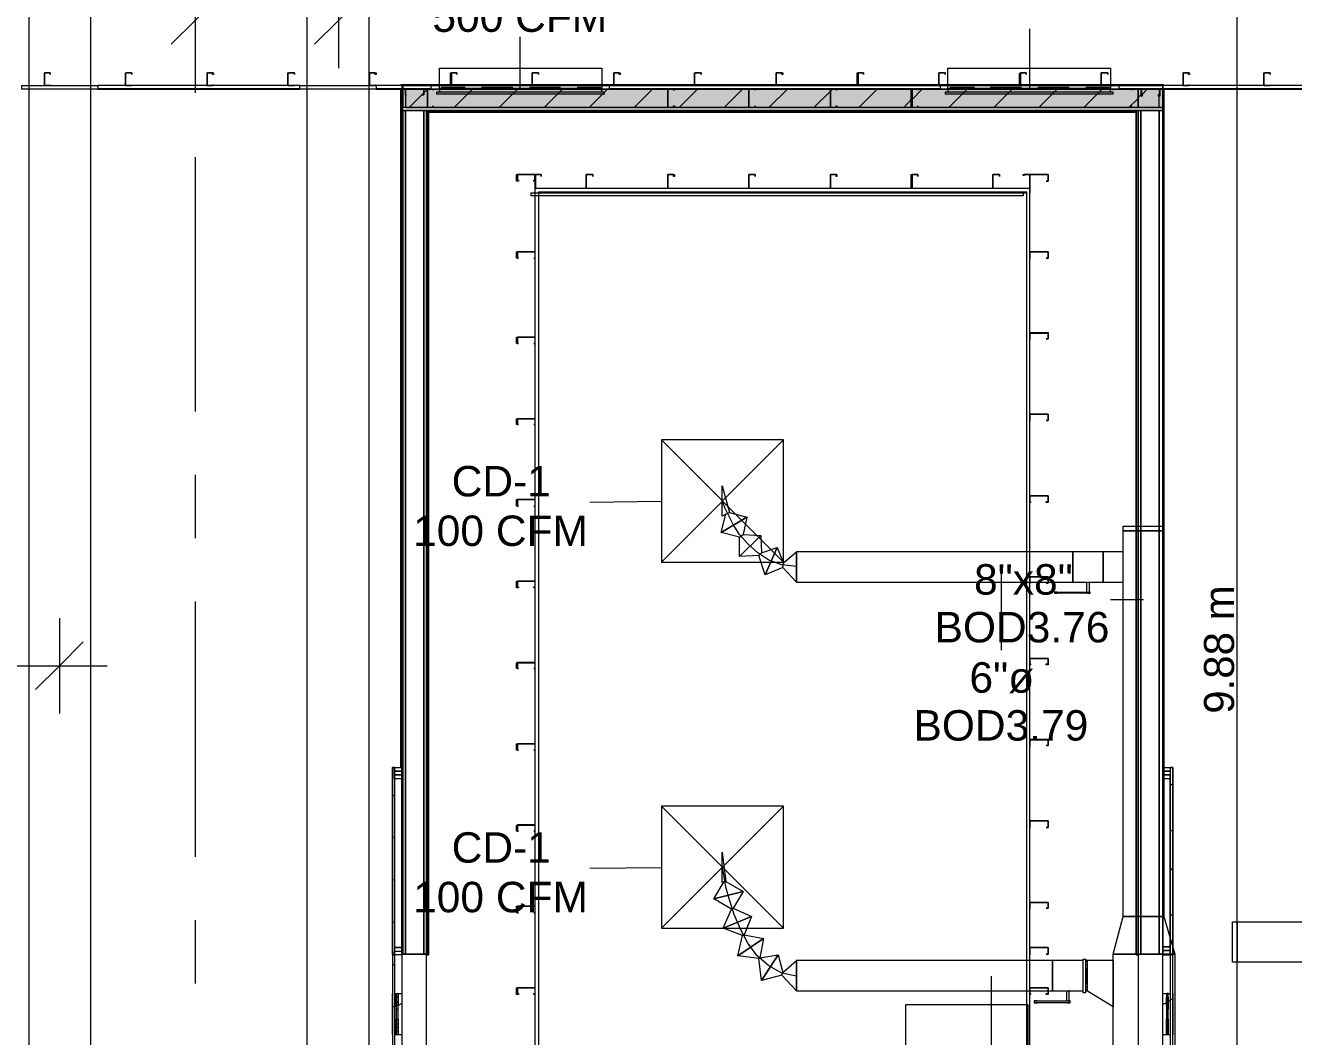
# Model space of a CAD drawing. Header units: metres. Extents: x -2 to 237, y -8 to 52.
# Drawn here: x 45.81 to 52.14, y 16.96 to 22.01 of the extents above; entities that cross this region are included whole.
import ezdxf

# ---------------------------------------------------------------- set-up
doc = ezdxf.new("R2010")
doc.units = ezdxf.units.M
doc.layers.add('HVAC - Ductos', color=5, linetype='Continuous', lineweight=0)
doc.layers.add('PDF4_Text', color=7, linetype='Continuous', lineweight=0)
doc.layers.add('PDF4_Geometry', color=7, linetype='Continuous', lineweight=0, true_color=0xaaaaaa)
doc.layers.add('PDF4_Solid Fills', color=7, linetype='Continuous', lineweight=0, true_color=0xffffff)
doc.styles.add('PDF Helvetica', font='')
doc.styles.get('PDF Helvetica').set_extended_font_data('Helvetica')

msp = doc.modelspace()

# ---------------------------------------------------------------- hatches: boundary and pattern name
at = {"layer": 'PDF4_Solid Fills', "lineweight": 0, "transparency": 33554559}
for points in [[(47.6849, 21.6013), (51.4831, 21.6013), (51.4831, 21.693), (47.6849, 21.693)], [(51.4647, 21.6013), (51.4647, 21.693), (47.7033, 21.693), (47.7033, 21.6013)]]:
    msp.add_hatch(color=256, dxfattribs=at).paths.add_polyline_path(points)

# ---------------------------------------------------------------- linework, layer by layer
at = {"layer": 'HVAC - Ductos', "lineweight": 0}
for points in [[(45.8248, 16.1766), (45.8248, 26.7739), (46.1317, 26.7739), (46.1317, 16.1766)], [(47.52, 24.3778), (47.52, 15.7368), (47.213, 15.7368), (47.213, 24.3778)], [(47.8819, 21.7021), (48.001, 21.7021)], [(48.0835, 21.7021), (48.2393, 21.7021)], [(48.3217, 21.7021), (48.4776, 21.7021)], [(48.56, 21.7021), (48.6791, 21.7021)], [(50.4201, 21.7021), (50.5439, 21.7021)], [(50.6217, 21.7021), (50.7775, 21.7021)], [(50.86, 21.7021), (51.0157, 21.7021)], [(51.0982, 21.7021), (51.2174, 21.7021)], [(48.9815, 19.3334), (49.5908, 19.3334), (49.5908, 19.9428), (48.9815, 19.9428)], [(51.4877, 19.4892), (51.286, 19.4892), (51.286, 19.5121), (51.4877, 19.5121)], [(51.286, 17.5649), (51.286, 19.4892), (51.4877, 19.4892), (51.4877, 17.5649)], [(49.655, 19.2326), (49.655, 19.2372), (49.655, 19.2417), (49.655, 19.2555), (49.655, 19.2739), (49.655, 19.2922), (49.655, 19.3105), (49.655, 19.3288), (49.655, 19.3471), (49.655, 19.3655), (49.655, 19.3746), (49.655, 19.3838), (49.655, 19.3746), (49.655, 19.3655), (49.655, 19.3471), (49.655, 19.3288), (49.655, 19.3105), (49.655, 19.2922), (49.655, 19.2739), (49.655, 19.2555), (49.655, 19.2417), (49.655, 19.2372)], [(50.9562, 19.1822), (50.9516, 19.1822), (50.9471, 19.1822), (50.9425, 19.1822), (50.9471, 19.1822), (50.9516, 19.1822)], [(50.9562, 19.1777), (50.9516, 19.1777), (50.9471, 19.1777), (50.9425, 19.1777), (50.9471, 19.1777), (50.9516, 19.1777)], [(48.9815, 17.5053), (49.5908, 17.5053), (49.5908, 18.1147), (48.9815, 18.1147)], [(51.8313, 17.3358), (51.8313, 17.5374), (51.8542, 17.5374), (51.8542, 17.3358)], [(55.1575, 17.3358), (51.8542, 17.3358), (51.8542, 17.5374), (55.1575, 17.5374)], [(49.655, 17.1938), (49.655, 17.203), (49.655, 17.2167), (49.655, 17.2304), (49.655, 17.2488), (49.655, 17.2671), (49.655, 17.29), (49.655, 17.3083), (49.655, 17.322), (49.655, 17.3358), (49.655, 17.3404), (49.655, 17.345), (49.655, 17.3404), (49.655, 17.3358), (49.655, 17.322), (49.655, 17.3083), (49.655, 17.29), (49.655, 17.2671), (49.655, 17.2488), (49.655, 17.2304), (49.655, 17.2167), (49.655, 17.203)], [(51.5427, 17.377), (51.5427, 15.801), (51.2356, 15.801), (51.2356, 17.377)], [(51.0157, 17.1938), (51.0111, 17.1938)], [(50.2002, 16.9189), (50.2002, 17.1251), (50.8096, 17.1251), (50.8096, 16.9189)], [(50.8554, 17.1433), (50.8509, 17.1433), (50.8463, 17.1433), (50.8417, 17.1433), (50.8463, 17.1433), (50.8509, 17.1433)], [(50.8554, 17.1342), (50.8509, 17.1342), (50.8463, 17.1342), (50.8417, 17.1342), (50.8463, 17.1342), (50.8509, 17.1342)]]:
    msp.add_lwpolyline(points, close=True, dxfattribs=at)
for points in [[(51.8542, 13.7255), (51.8542, 24.0708)], [(46.6541, 22.2748), (46.6541, 22.0366), (46.6541, 21.7983)], [(47.3688, 22.2748), (47.3688, 22.0366), (47.3688, 21.7983)], [(46.7731, 22.1557), (46.6541, 22.0366), (46.5349, 21.9175)], [(47.4879, 22.1557), (47.3688, 22.0366), (47.2497, 21.9175)], [(50.8187, 21.7021), (50.8187, 21.9953)], [(48.2759, 21.7021), (48.2759, 21.9541)], [(48.6974, 21.6792), (48.6837, 21.6792), (48.6837, 21.6975), (47.8727, 21.6975), (47.8727, 21.7983), (48.6837, 21.7983), (48.6837, 21.6975), (47.8727, 21.6975), (47.8727, 21.6792), (47.859, 21.6792), (47.859, 21.67), (48.6974, 21.67), (48.6974, 21.6792), (47.859, 21.6792)], [(51.2356, 21.6792), (51.222, 21.6792), (51.222, 21.6975), (50.411, 21.6975), (50.411, 21.7983), (51.222, 21.7983), (51.222, 21.6975), (50.411, 21.6975), (50.411, 21.6792), (50.3973, 21.6792), (50.3973, 21.67), (51.2356, 21.67), (51.2356, 21.6792), (50.3973, 21.6792)], [(47.8819, 21.67), (48.6745, 21.67)], [(50.4201, 21.67), (51.2128, 21.67)], [(48.9815, 19.9428), (49.5908, 19.3334)], [(49.5908, 19.9428), (48.9815, 19.3334)], [(49.3023, 19.5717), (49.2839, 19.5625), (49.2839, 19.7137), (49.3205, 19.5808), (49.4076, 19.5579), (49.2793, 19.48), (49.3023, 19.5717), (49.3205, 19.5808)], [(48.9815, 19.6358), (48.6242, 19.6312)], [(49.655, 19.3105), (49.5817, 19.3197), (49.5175, 19.3425), (49.4626, 19.3792), (49.4122, 19.425), (49.3709, 19.4708), (49.3389, 19.5212), (49.3159, 19.5671), (49.2977, 19.6037), (49.2885, 19.6266), (49.2839, 19.6358)], [(49.3709, 19.4571), (49.2793, 19.48), (49.4076, 19.5579), (49.3893, 19.4708), (49.4764, 19.4662), (49.3709, 19.3609), (49.3709, 19.4571), (49.3893, 19.4708)], [(49.4672, 19.3655), (49.3709, 19.3609), (49.4764, 19.4662), (49.4809, 19.3792), (49.5588, 19.4067), (49.4992, 19.2693), (49.4672, 19.3655), (49.4809, 19.3792)], [(49.5863, 19.3059), (49.4992, 19.2693), (49.5588, 19.4067), (49.5908, 19.3288), (49.655, 19.3838), (49.655, 19.2326), (51.0341, 19.2326), (51.0341, 19.2372), (51.0341, 19.2417), (51.0341, 19.2555), (51.0341, 19.2739), (51.0341, 19.2922), (51.0341, 19.3105), (51.0341, 19.3288), (51.0341, 19.3471), (51.0341, 19.3655), (51.0341, 19.3746), (51.0341, 19.3838), (49.655, 19.3838), (49.655, 19.2326), (49.5863, 19.3059), (49.5908, 19.3288)], [(51.1074, 19.1822), (51.112, 19.1822), (51.1166, 19.1822), (51.1166, 19.2326), (51.1853, 19.2326), (51.286, 19.2326), (51.286, 19.2372), (51.286, 19.2417), (51.286, 19.2555), (51.286, 19.2739), (51.286, 19.2922), (51.286, 19.3105), (51.286, 19.3288), (51.286, 19.3471), (51.286, 19.3655), (51.286, 19.3746), (51.286, 19.3838), (51.1853, 19.3838), (51.1853, 19.3746), (51.1853, 19.3655), (51.1853, 19.3471), (51.1853, 19.3288), (51.1853, 19.3105), (51.1853, 19.2922), (51.1853, 19.2739), (51.1853, 19.2555), (51.1853, 19.2417), (51.1853, 19.2372), (51.1853, 19.2326), (51.1853, 19.2372), (51.1853, 19.2417), (51.1853, 19.2555), (51.1853, 19.2739), (51.1853, 19.2922), (51.1853, 19.3105), (51.1853, 19.3288), (51.1853, 19.3471), (51.1853, 19.3655), (51.1853, 19.3746), (51.1853, 19.3838), (51.0341, 19.3838), (51.0341, 19.3746), (51.0341, 19.3655), (51.0341, 19.3471), (51.0341, 19.3288), (51.0341, 19.3105), (51.0341, 19.2922), (51.0341, 19.2739), (51.0341, 19.2555), (51.0341, 19.2417), (51.0341, 19.2372), (51.0341, 19.2326), (51.1028, 19.2326), (51.1028, 19.1822)], [(50.6767, 19.3105), (50.6767, 18.8936)], [(50.9425, 19.1822), (50.9425, 19.1777)], [(50.9562, 19.1822), (51.1074, 19.1822), (51.112, 19.1822), (51.1166, 19.1822), (51.1212, 19.1822), (51.1166, 19.1822), (51.112, 19.1822)], [(51.1074, 19.2326), (51.112, 19.2326), (51.1166, 19.2326)], [(51.1212, 19.1777), (51.1212, 19.1822)], [(51.1074, 19.1777), (51.112, 19.1777), (51.1166, 19.1777), (51.1212, 19.1777), (51.1166, 19.1777), (51.112, 19.1777), (51.1074, 19.1777), (50.9562, 19.1777)], [(51.3869, 19.1455), (51.222, 19.1455)], [(45.976, 19.0539), (45.976, 18.8157), (45.976, 18.5775)], [(46.0951, 18.9348), (45.976, 18.8157), (45.8568, 18.6965)], [(32.5793, 18.8157), (33.4086, 18.8157), (37.4404, 18.8157), (37.6328, 18.8157), (42.5123, 18.8157), (45.4537, 18.8157), (46.2142, 18.8157)], [(48.9815, 18.1147), (49.5908, 17.5053)], [(49.5908, 18.1147), (48.9815, 17.5053)], [(49.2931, 17.739), (49.2839, 17.7344), (49.2839, 17.8856), (49.3023, 17.739), (49.3893, 17.6886), (49.2426, 17.6519), (49.2931, 17.739), (49.3023, 17.739)], [(48.9815, 17.8077), (48.6242, 17.8032)], [(49.655, 17.2671), (49.5817, 17.2808), (49.5175, 17.3175), (49.458, 17.3679), (49.4122, 17.432), (49.3755, 17.5007), (49.3435, 17.5741), (49.3205, 17.6474), (49.3023, 17.7115), (49.2931, 17.7619), (49.2885, 17.794), (49.2839, 17.8077)], [(49.3297, 17.6015), (49.2426, 17.6519), (49.3893, 17.6886), (49.3389, 17.6061), (49.4305, 17.5649), (49.2885, 17.5053), (49.3297, 17.6015), (49.3389, 17.6061)], [(49.3847, 17.4687), (49.2885, 17.5053), (49.4305, 17.5649), (49.3939, 17.4733), (49.4901, 17.4549), (49.3618, 17.3679), (49.3847, 17.4687), (49.3939, 17.4733)], [(51.2356, 17.377), (51.286, 17.5649)], [(51.286, 17.5649), (51.4877, 17.5649)], [(51.4877, 17.5649), (51.5427, 17.377)], [(49.4672, 17.3542), (49.3618, 17.3679), (49.4901, 17.4549), (49.4718, 17.3587), (49.5634, 17.3725), (49.4809, 17.2442), (49.4672, 17.3542), (49.4718, 17.3587)], [(49.5817, 17.2717), (49.4809, 17.2442), (49.5634, 17.3725), (49.5863, 17.2854), (49.655, 17.345), (49.655, 17.1938), (50.9333, 17.1938), (50.9333, 17.203), (50.9333, 17.2167), (50.9333, 17.2304), (50.9333, 17.2488), (50.9333, 17.2671), (50.9333, 17.29), (50.9333, 17.3083), (50.9333, 17.322), (50.9333, 17.3358), (50.9333, 17.3404), (50.9333, 17.345), (49.655, 17.345), (49.655, 17.1938), (49.5817, 17.2717), (49.5863, 17.2854)], [(51.0845, 17.345), (50.9333, 17.345), (50.9333, 17.3404), (50.9333, 17.3358), (50.9333, 17.322), (50.9333, 17.3083), (50.9333, 17.29), (50.9333, 17.2671), (50.9333, 17.2488), (50.9333, 17.2304), (50.9333, 17.2167), (50.9333, 17.203), (50.9333, 17.1938), (51.002, 17.1938), (51.002, 17.1433)], [(51.0982, 17.3496), (51.0845, 17.3496), (51.0845, 17.3404), (51.0845, 17.3266), (51.0845, 17.3083), (51.0845, 17.29), (51.0845, 17.2671), (51.0845, 17.2488), (51.0845, 17.2258), (51.0845, 17.2121), (51.0845, 17.1984), (51.0845, 17.1892), (51.0845, 17.1846), (51.0982, 17.1846), (51.0982, 17.1892), (51.0982, 17.1984), (51.0982, 17.2121), (51.0982, 17.2258), (51.0982, 17.2488), (51.0982, 17.2671), (51.0982, 17.29), (51.0982, 17.3083), (51.0982, 17.3266), (51.0982, 17.3404), (51.0982, 17.3496), (51.0982, 17.345)], [(51.0982, 17.1892), (51.0982, 17.1938), (51.1074, 17.1938), (51.1074, 17.203), (51.1074, 17.2167), (51.1074, 17.2304), (51.1074, 17.2488), (51.1074, 17.2671), (51.1074, 17.29), (51.1074, 17.3083), (51.1074, 17.322), (51.1074, 17.3358), (51.1074, 17.3404), (51.1074, 17.345), (51.0982, 17.345), (51.0982, 17.3404), (51.0982, 17.3358)], [(51.1074, 17.1938), (51.2356, 17.1159), (51.2356, 17.1205), (51.2356, 17.1388), (51.2356, 17.1617), (51.2356, 17.1938), (51.2356, 17.2671), (51.2356, 17.2992), (51.2356, 17.322), (51.2356, 17.3404), (51.2356, 17.345), (51.1074, 17.345)], [(51.5427, 17.377), (51.2356, 17.377)], [(51.2356, 17.345), (51.2356, 17.3404), (51.2356, 17.322), (51.2356, 17.2992), (51.2356, 17.2671), (51.2356, 17.1938), (51.2356, 17.1617), (51.2356, 17.1388), (51.2356, 17.1205), (51.2356, 17.1159)], [(51.0982, 17.3266), (51.0982, 17.322)], [(51.0982, 17.3083), (51.0982, 17.29), (51.0982, 17.2671), (51.0982, 17.2488), (51.0982, 17.2304), (51.0982, 17.2258)], [(51.1074, 17.2946), (51.1074, 17.2992)], [(50.6263, 17.2671), (50.6263, 16.8914)], [(51.0982, 17.2167), (51.0982, 17.2121)], [(51.1074, 17.235), (51.1074, 17.2396), (51.1074, 17.2442)], [(51.0066, 17.1433), (51.0111, 17.1433), (51.0157, 17.1433), (51.0157, 17.1938), (51.0845, 17.1938)], [(51.0066, 17.1938), (51.0111, 17.1938), (51.0157, 17.1938), (51.0111, 17.1938)], [(51.0982, 17.203), (51.0982, 17.1984)], [(50.8417, 17.1433), (50.8417, 17.1342)], [(50.8554, 17.1433), (51.0066, 17.1433), (51.0111, 17.1433), (51.0157, 17.1433), (51.0203, 17.1433), (51.0157, 17.1433), (51.0111, 17.1433)], [(51.0066, 17.1342), (51.0111, 17.1342), (51.0157, 17.1342), (51.0203, 17.1342), (51.0157, 17.1342), (51.0111, 17.1342), (51.0066, 17.1342), (50.8554, 17.1342)], [(51.0203, 17.1342), (51.0203, 17.1433)]]:
    msp.add_lwpolyline(points, dxfattribs=at)
at = {"layer": 'PDF4_Geometry', "lineweight": 0}
for points in [[(46.6541, 21.9907), (46.6541, 21.6746)], [(47.9278, 21.7112), (47.9278, 21.7709), (47.9278, 21.7754), (47.9324, 21.7754), (47.9598, 21.7754), (47.9598, 21.7663), (47.9598, 21.7754), (47.9324, 21.7754), (47.9324, 21.7709), (47.9324, 21.7112), (47.9598, 21.7112)], [(48.3355, 21.7112), (47.9598, 21.7112), (48.3355, 21.7112), (48.3355, 21.7709), (48.3355, 21.7754), (48.3676, 21.7754), (48.3676, 21.7663), (48.3676, 21.7754), (48.3355, 21.7754), (48.3355, 21.7709), (48.3355, 21.7112), (48.3676, 21.7112), (48.7433, 21.7112), (48.3676, 21.7112)], [(50.3651, 21.7112), (49.9895, 21.7112), (50.3651, 21.7112), (50.3651, 21.7709), (50.3651, 21.7754), (50.3973, 21.7754), (50.3973, 21.7663), (50.3973, 21.7754), (50.3651, 21.7754), (50.3651, 21.7709), (50.3651, 21.7112), (50.3973, 21.7112)], [(50.7729, 21.7112), (50.3973, 21.7112), (50.7729, 21.7112), (50.7684, 21.7112), (50.7684, 21.7709), (50.7729, 21.7754), (50.8004, 21.7754), (50.8004, 21.7663), (50.8004, 21.7754), (50.7729, 21.7754), (50.7729, 21.7709), (50.7729, 21.7112), (50.8004, 21.7112), (51.1807, 21.7112), (50.8004, 21.7112)], [(51.1761, 21.7112), (51.1761, 21.7709), (51.1761, 21.7754), (51.1807, 21.7754), (51.2082, 21.7754), (51.2082, 21.7663), (51.2082, 21.7754), (51.1807, 21.7754), (51.1761, 21.7754), (51.1761, 21.7709), (51.1761, 21.7112), (51.1807, 21.7112), (51.2082, 21.7112), (51.4831, 21.7112), (51.4831, 21.6013), (51.3594, 21.6013), (51.4647, 21.6013), (51.4647, 21.6608)], [(45.9302, 21.7112), (46.1684, 21.7112), (46.1684, 21.693), (45.7881, 21.693), (45.7881, 21.7112), (45.9027, 21.7112)], [(47.7949, 21.693), (47.8315, 21.693), (47.8315, 21.7112), (47.5566, 21.7112), (47.5566, 21.693), (47.7078, 21.693)], [(48.7433, 21.7112), (47.6849, 21.7112), (51.4831, 21.7112), (51.4831, 21.7158), (51.4831, 21.7112), (47.6895, 21.7112), (47.6849, 21.7112), (47.9324, 21.7112), (47.6849, 21.7112), (47.6849, 21.7158), (47.6849, 21.7112), (47.6895, 21.7112), (47.6895, 21.6013)], [(48.7433, 21.7112), (47.6849, 21.7112), (47.6849, 21.5876), (51.4831, 21.5876), (51.4831, 21.7112), (49.9895, 21.7112)], [(47.7949, 21.693), (51.4831, 21.693), (51.4831, 21.7112), (47.6849, 21.7112), (47.6849, 21.693), (47.7078, 21.693)], [(49.151, 21.7112), (48.7707, 21.7112)], [(49.151, 21.7112), (48.7707, 21.7112)], [(49.5542, 21.7112), (49.1785, 21.7112)], [(49.5542, 21.7112), (49.1785, 21.7112)], [(49.962, 21.7112), (49.5863, 21.7112)], [(49.962, 21.7112), (49.5863, 21.7112)], [(51.2082, 21.7112), (51.4831, 21.7112), (49.9895, 21.7112)], [(46.1684, 21.6975), (47.1763, 21.6975)], [(47.5566, 21.6975), (47.8315, 21.6975)], [(51.3594, 21.5876), (51.3594, 17.377), (51.3594, 21.5876), (51.3594, 17.377), (51.4831, 17.377), (51.4831, 21.5876), (51.3594, 21.5876), (51.3594, 17.377), (51.3731, 17.377), (51.3731, 21.5876), (51.3731, 17.377), (51.4647, 17.377), (51.4647, 21.5876), (51.4647, 17.377), (51.4831, 17.377), (51.4831, 21.693), (51.4831, 18.3071), (51.4877, 18.3071), (51.4877, 21.693), (51.4877, 18.3071), (51.4831, 18.3071), (51.4831, 21.693), (51.4831, 21.6013), (51.4831, 21.5876), (47.6895, 21.5876), (47.6895, 21.6013), (47.6849, 21.6013), (47.6849, 21.693), (47.6849, 18.3071), (47.6803, 18.3071), (47.6803, 21.693), (47.6803, 18.3071), (47.6849, 18.3071), (47.6849, 21.693), (47.6895, 21.693)], [(47.6849, 21.693), (47.6849, 17.377), (47.6849, 21.5876), (47.8132, 21.5876)], [(51.3594, 21.6013), (51.4831, 21.6013), (51.4831, 21.693), (47.7949, 21.693), (51.4647, 21.693)], [(48.7203, 21.6975), (50.3743, 21.6975)], [(51.2632, 21.6975), (53.4532, 21.6975)], [(47.8132, 21.6013), (47.6849, 21.6013), (47.6849, 21.5876), (51.4831, 21.5876), (51.4831, 21.6013)], [(47.6849, 21.5876), (51.4831, 21.5876), (47.6849, 21.5876)], [(49.0136, 21.6013), (47.8407, 21.6013)], [(49.4213, 21.6013), (49.0411, 21.6013)], [(49.8245, 21.6013), (49.4488, 21.6013)], [(50.2323, 21.6013), (49.8566, 21.6013)], [(51.3273, 21.6013), (50.2598, 21.6013)], [(51.3594, 21.5876), (51.3594, 17.377), (51.3594, 21.5876)], [(46.6541, 21.3539), (46.6541, 20.0848)], [(48.3538, 21.1981), (48.3538, 21.2668), (48.3493, 21.2668), (48.3493, 21.1981), (48.3493, 21.1798), (48.3493, 16.305), (48.3493, 16.2912), (50.8187, 16.2912), (50.8187, 16.305), (50.8187, 21.1798), (50.8187, 21.1981), (48.3493, 21.1981)], [(50.2277, 21.1981), (50.2277, 21.2668), (50.2323, 21.2668), (50.2598, 21.2668), (50.2598, 21.2577), (50.2598, 21.2668), (50.2323, 21.2668), (50.2323, 21.1981)], [(50.8187, 21.1981), (50.8187, 21.2668), (50.7912, 21.2668), (50.7912, 21.2622), (50.7867, 21.2622), (50.7867, 21.2668), (50.8187, 21.2668), (50.8187, 21.2348), (50.8187, 21.2668), (50.8187, 21.1798), (50.8187, 21.1752)], [(48.3813, 21.1798), (48.3813, 21.1752), (48.3813, 21.1798)], [(48.6379, 21.1798), (48.6379, 21.1752), (48.6379, 21.1798)], [(49.0456, 21.1798), (49.0456, 21.1752), (49.0136, 21.1752), (49.0136, 21.1798), (49.0136, 21.1752), (49.0411, 21.1752), (49.0411, 21.1798)], [(49.4488, 21.1798), (49.4488, 21.1752), (49.4488, 21.1798)], [(49.8566, 21.1798), (49.8566, 21.1752), (49.8245, 21.1752), (49.8245, 21.1798), (49.8245, 21.1752), (49.8521, 21.1752), (49.8521, 21.1798)], [(50.2323, 21.1798), (50.2323, 21.1752), (50.2598, 21.1752), (50.2323, 21.1752), (50.2277, 21.1752), (50.2277, 21.1798)], [(50.2598, 21.1798), (50.2598, 21.1752), (50.2598, 21.1798)], [(50.6676, 21.1798), (50.6676, 21.1752), (50.6676, 21.1798)], [(50.7912, 21.1798), (50.7912, 21.1752), (50.805, 21.1752), (50.7867, 21.1752), (50.7867, 21.1798)], [(50.8187, 20.882), (50.8233, 20.882), (50.9104, 20.882), (50.9104, 20.8499), (50.9012, 20.8499), (50.9104, 20.8499), (50.9104, 20.882), (50.8233, 20.882), (50.8187, 20.882), (50.8187, 20.8499)], [(50.8187, 20.4742), (50.8233, 20.4788), (50.9104, 20.4788), (50.9104, 20.4742), (50.9104, 20.4467), (50.9012, 20.4467), (50.9104, 20.4467), (50.9104, 20.4742), (50.8233, 20.4742), (50.8187, 20.4742), (50.8187, 20.4467)], [(50.8187, 20.071), (50.8233, 20.071), (50.9104, 20.071), (50.9104, 20.039), (50.9012, 20.039), (50.9104, 20.039), (50.9104, 20.071), (50.8233, 20.071), (50.8187, 20.071), (50.8187, 20.039)], [(46.6541, 19.7687), (46.6541, 19.4526)], [(50.8187, 19.6633), (50.8233, 19.6633), (50.9104, 19.6633), (50.9104, 19.6312), (50.9012, 19.6312), (50.9012, 19.6358), (50.9104, 19.6358), (50.9104, 19.6633), (50.8233, 19.6633), (50.8187, 19.6633), (50.8187, 19.6358), (50.8233, 19.6358), (50.8233, 19.6312), (50.8187, 19.6312)], [(50.8187, 19.2601), (50.8233, 19.2601), (50.9104, 19.2601), (50.9104, 19.2555), (50.9104, 19.228), (50.9012, 19.228), (50.9104, 19.228), (50.9104, 19.2555), (50.9104, 19.2601), (50.8233, 19.2601), (50.8187, 19.2601), (50.8187, 19.2555), (50.8187, 19.228)], [(48.3493, 19.2051), (48.3447, 19.2051), (48.3447, 19.2097), (48.3493, 19.2097)], [(46.6541, 19.1364), (46.6541, 17.8627)], [(48.3493, 18.8294), (48.2622, 18.8294), (48.2622, 18.8019), (48.2668, 18.8019), (48.2576, 18.8019), (48.2576, 18.8294), (48.2622, 18.834), (48.3493, 18.834)], [(50.8187, 18.8524), (50.8233, 18.8524), (50.9104, 18.8524), (50.9104, 18.8203), (50.9012, 18.8203), (50.9012, 18.8248), (50.9104, 18.8248), (50.9104, 18.8524), (50.8233, 18.8524), (50.8187, 18.8524), (50.8187, 18.8248), (50.8233, 18.8248), (50.8233, 18.8203), (50.8187, 18.8203)], [(50.8187, 18.4446), (50.8187, 18.4492), (50.8233, 18.4492), (50.9104, 18.4492), (50.9104, 18.4446), (50.9104, 18.417), (50.9012, 18.417), (50.9104, 18.417), (50.9104, 18.4446), (50.8233, 18.4446), (50.8187, 18.4446), (50.8187, 18.417)], [(47.6483, 18.3071), (47.6391, 18.3071), (47.6391, 17.3725), (47.6391, 18.3071), (47.6483, 18.3071), (47.6483, 17.3725), (47.6391, 17.3725), (47.6391, 16.3966), (47.6483, 16.3966), (47.6483, 15.4161), (47.6391, 15.4161), (47.6391, 14.4402), (47.6483, 14.4402), (47.6483, 13.4643)], [(51.5197, 18.3071), (51.5335, 18.3071), (51.5335, 17.3725), (51.5197, 17.3725), (51.4831, 17.3725), (51.5197, 17.3725), (51.5197, 17.3954), (51.4831, 17.3954), (51.5197, 17.3954), (51.5197, 17.4137), (51.4831, 17.4137)], [(51.5335, 12.4884), (51.5335, 11.2514), (51.5197, 11.2514), (51.5197, 12.4884), (51.5335, 12.4884), (51.5335, 13.4643), (51.5197, 13.4643), (51.5197, 14.4402), (51.5335, 14.4402), (51.5335, 15.4207), (51.5197, 15.4207), (51.5197, 16.3966), (51.5335, 16.3966), (51.5335, 17.3725), (51.5335, 18.3071), (51.5197, 18.3071), (51.5197, 17.3725), (51.5243, 17.3725), (51.5335, 17.3816)], [(47.6849, 18.2521), (47.6483, 18.2521), (47.6483, 18.2705), (47.6849, 18.2705)], [(47.6483, 18.2705), (47.6483, 17.4091), (47.6849, 17.4091), (47.6483, 17.4091), (47.6483, 17.3908), (47.6849, 17.3908), (47.6849, 17.4091)], [(51.4831, 17.3725), (51.4831, 17.3954), (51.4831, 17.4137), (51.5197, 17.4137), (51.5197, 18.2705)], [(47.6483, 18.1697), (47.6391, 18.1651)], [(51.5335, 18.2247), (51.5197, 18.2201)], [(50.8187, 18.0414), (50.8233, 18.0414), (50.9104, 18.0414), (50.9104, 18.0093), (50.9012, 18.0093), (50.9104, 18.0093), (50.9104, 18.0414), (50.8233, 18.0414), (50.8187, 18.0414), (50.8187, 18.0093)], [(51.5335, 17.9956), (51.5197, 17.991)], [(47.6483, 17.9589), (47.6391, 17.9589)], [(51.5335, 17.8032), (51.5197, 17.794)], [(47.6483, 17.7482), (47.6391, 17.7436)], [(50.8187, 17.6336), (50.8233, 17.6336), (50.9104, 17.6336), (50.9104, 17.6061), (50.9012, 17.6061), (50.9104, 17.6061), (50.9104, 17.6336), (50.8233, 17.6336), (50.8187, 17.6336), (50.8187, 17.6061)], [(46.6541, 17.5466), (46.6541, 17.2304)], [(47.6483, 17.5374), (47.6391, 17.5328)], [(51.5335, 17.5741), (51.5197, 17.5695)], [(50.8187, 17.4091), (50.8233, 17.4091), (50.9104, 17.4091), (50.9104, 17.4045), (50.9104, 17.377), (50.9012, 17.377), (50.9104, 17.377), (50.9104, 17.4045), (50.9104, 17.4091), (50.8233, 17.4091), (50.8187, 17.4091), (50.8187, 17.4045), (50.8187, 17.377)], [(47.6391, 17.3725), (47.6483, 17.3725), (47.6483, 16.3966), (47.6391, 16.3966), (47.6391, 15.4161), (47.6483, 15.4161), (47.6483, 14.4402), (47.6391, 14.4402), (47.6391, 13.4643), (47.6483, 13.4643), (47.6483, 12.4838), (47.6391, 12.4838)], [(47.6849, 17.3725), (47.6483, 17.3725)], [(48.1339, 11.705), (47.8132, 11.705), (47.8132, 12.493), (47.8086, 12.493), (47.8086, 17.377), (47.6849, 17.377), (47.6849, 12.493), (47.6849, 12.4884)], [(51.5335, 17.3725), (51.5197, 17.3725), (51.5197, 16.3966), (51.5335, 16.3966), (51.5335, 15.4207), (51.5197, 15.4207), (51.5197, 14.4402), (51.5335, 14.4402), (51.5335, 13.4643), (51.5197, 13.4643), (51.5197, 12.4884), (51.5335, 12.4884), (51.5335, 11.2514), (51.5197, 11.2514), (51.5197, 11.2285), (51.4831, 11.2285), (51.4831, 11.0544), (51.4831, 11.0361), (51.4647, 11.0361), (51.3731, 11.0361), (51.3594, 11.0361), (51.3594, 11.0132), (47.8132, 11.0132), (47.8132, 11.0361)], [(47.6483, 17.3266), (47.6391, 17.3175)], [(47.6391, 16.9739), (47.6391, 17.18)], [(47.6483, 17.18), (47.6575, 17.18), (47.6575, 16.9739), (47.6483, 16.9739)], [(47.6849, 16.9739), (47.6666, 16.9739), (47.6666, 17.18), (47.6849, 17.18)], [(48.3493, 17.1755), (48.3447, 17.1755), (48.3447, 17.18), (48.3493, 17.18)], [(50.8187, 17.2075), (50.8233, 17.2075), (50.9104, 17.2075), (50.9104, 17.1755), (50.9012, 17.1755), (50.9012, 17.18), (50.9104, 17.18), (50.9104, 17.2075), (50.8233, 17.2075), (50.8187, 17.2075), (50.8187, 17.18), (50.8233, 17.18), (50.8233, 17.1755), (50.8187, 17.1755)], [(51.5197, 17.1433), (51.5105, 17.1433), (51.5014, 17.1433), (51.5014, 17.1617), (51.5105, 17.1617), (51.5105, 17.18), (51.5014, 17.18), (51.5014, 17.1617), (51.5105, 17.1617), (51.5105, 17.1433)], [(51.5197, 16.9739), (51.5105, 16.9739), (51.5105, 17.18), (51.5197, 17.18)], [(51.5335, 17.18), (51.5335, 16.9739)], [(47.6575, 17.1159), (47.6529, 17.1159), (47.6483, 17.1159), (47.6391, 17.1113)], [(47.6849, 17.1296), (47.6666, 17.1205), (47.6575, 17.1205), (47.6575, 17.1021), (47.6666, 17.1021)], [(51.5014, 17.1342), (51.4831, 17.1251)], [(51.5014, 17.1205), (51.5014, 17.1433), (51.5105, 17.1433), (51.5105, 17.1205), (51.5014, 17.1205), (51.5105, 17.1205), (51.5105, 17.1021), (51.5014, 17.1021)], [(51.5335, 17.1525), (51.5197, 17.1479)]]:
    msp.add_lwpolyline(points, dxfattribs=at)
for points in [[(45.9027, 21.7112), (45.9027, 21.7709), (45.9027, 21.7754), (45.9302, 21.7754), (45.9302, 21.7663), (45.9302, 21.7754), (45.9027, 21.7754), (45.9027, 21.7709), (45.9027, 21.7112), (45.9302, 21.7112)], [(46.3104, 21.7112), (46.3058, 21.7112), (46.3058, 21.7709), (46.3058, 21.7754), (46.3104, 21.7754), (46.3379, 21.7754), (46.3379, 21.7663), (46.3379, 21.7754), (46.3104, 21.7754), (46.3058, 21.7709), (46.3058, 21.7112), (46.3104, 21.7112), (46.3379, 21.7112)], [(46.7136, 21.7112), (46.7136, 21.7709), (46.7136, 21.7754), (46.7457, 21.7754), (46.7457, 21.7663), (46.7411, 21.7663), (46.7411, 21.7754), (46.7136, 21.7754), (46.7136, 21.7709), (46.7136, 21.7112), (46.7411, 21.7112), (46.7411, 21.7158), (46.7457, 21.7158), (46.7457, 21.7112)], [(47.1214, 21.7112), (47.1168, 21.7112), (47.1168, 21.7709), (47.1168, 21.7754), (47.1214, 21.7754), (47.1489, 21.7754), (47.1489, 21.7663), (47.1489, 21.7754), (47.1214, 21.7754), (47.1214, 21.7709), (47.1168, 21.7709), (47.1168, 21.7112), (47.1214, 21.7112), (47.1489, 21.7112)], [(47.5246, 21.7112), (47.5246, 21.7709), (47.5246, 21.7754), (47.5566, 21.7754), (47.5566, 21.7663), (47.5521, 21.7663), (47.5521, 21.7754), (47.5246, 21.7754), (47.5246, 21.7709), (47.5246, 21.7112), (47.5521, 21.7112), (47.5521, 21.7158), (47.5566, 21.7158), (47.5566, 21.7112)], [(48.7433, 21.7112), (48.7433, 21.7709), (48.7433, 21.7754), (48.7753, 21.7754), (48.7753, 21.7663), (48.7707, 21.7663), (48.7707, 21.7754), (48.7433, 21.7754), (48.7433, 21.7709), (48.7433, 21.7112), (48.7707, 21.7112), (48.7707, 21.7158), (48.7753, 21.7158), (48.7753, 21.7112)], [(49.151, 21.7112), (49.1464, 21.7112), (49.1464, 21.7709), (49.1464, 21.7754), (49.151, 21.7754), (49.1785, 21.7754), (49.1785, 21.7663), (49.1785, 21.7754), (49.151, 21.7754), (49.1464, 21.7709), (49.1464, 21.7112), (49.151, 21.7112), (49.1785, 21.7112)], [(49.5542, 21.7112), (49.5542, 21.7709), (49.5542, 21.7754), (49.5863, 21.7754), (49.5863, 21.7663), (49.5817, 21.7663), (49.5817, 21.7754), (49.5542, 21.7754), (49.5542, 21.7709), (49.5542, 21.7112), (49.5817, 21.7112), (49.5817, 21.7158), (49.5863, 21.7158), (49.5863, 21.7112)], [(49.962, 21.7112), (49.9574, 21.7112), (49.9574, 21.7709), (49.9574, 21.7754), (49.962, 21.7754), (49.9895, 21.7754), (49.9895, 21.7663), (49.9895, 21.7754), (49.962, 21.7754), (49.962, 21.7709), (49.962, 21.7112), (49.9895, 21.7112)], [(51.5839, 21.7112), (51.5839, 21.7709), (51.5839, 21.7754), (51.6159, 21.7754), (51.6159, 21.7663), (51.6114, 21.7663), (51.6114, 21.7754), (51.5839, 21.7754), (51.5839, 21.7709), (51.5839, 21.7112), (51.6114, 21.7112), (51.6114, 21.7158), (51.6159, 21.7158), (51.6159, 21.7112)], [(51.9916, 21.7112), (51.9871, 21.7112), (51.9871, 21.7709), (51.9871, 21.7754), (51.9916, 21.7754), (52.0191, 21.7754), (52.0191, 21.7663), (52.0191, 21.7754), (51.9916, 21.7754), (51.9916, 21.7709), (51.9871, 21.7709), (51.9871, 21.7112), (51.9916, 21.7112), (52.0191, 21.7112)], [(45.9302, 21.7158), (45.9302, 21.7112)], [(47.1763, 21.7112), (46.1684, 21.7112), (46.1684, 21.693), (47.1763, 21.693)], [(46.3379, 21.7158), (46.3379, 21.7112)], [(47.1489, 21.7158), (47.1489, 21.7112)], [(47.1763, 21.693), (47.1763, 21.7112), (47.5566, 21.7112), (47.5566, 21.693)], [(47.6803, 21.7158), (47.6803, 21.7112), (47.6803, 21.7158), (47.6849, 21.7158), (47.6849, 21.7112), (47.6849, 21.7158), (47.9278, 21.7158), (47.6849, 21.7158)], [(47.9324, 21.7158), (48.3355, 21.7158), (48.7433, 21.7158), (49.1464, 21.7158), (49.5542, 21.7158), (49.9574, 21.7158), (49.5542, 21.7158), (49.1464, 21.7158), (48.7433, 21.7158), (48.3355, 21.7158)], [(47.9598, 21.7158), (47.9598, 21.7112)], [(48.3676, 21.7158), (48.3676, 21.7112)], [(50.3743, 21.7112), (48.7203, 21.7112), (48.7203, 21.693), (50.3743, 21.693)], [(49.151, 21.7112), (48.7707, 21.7112)], [(49.1785, 21.7158), (49.1785, 21.7112)], [(49.5542, 21.7112), (49.1785, 21.7112)], [(49.962, 21.7112), (49.5863, 21.7112)], [(49.962, 21.7158), (50.3651, 21.7158), (50.7684, 21.7158), (50.3651, 21.7158)], [(49.9895, 21.7158), (49.9895, 21.7112)], [(50.3973, 21.7158), (50.3973, 21.7112)], [(51.4877, 21.7158), (51.4831, 21.7158), (51.1761, 21.7158), (50.7729, 21.7158), (51.1761, 21.7158), (51.4831, 21.7158), (51.4831, 21.7112), (51.4831, 21.7158), (51.4877, 21.7158), (51.4877, 21.7112)], [(50.8004, 21.7158), (50.8004, 21.7112)], [(51.2082, 21.7158), (51.2082, 21.7112)], [(53.4532, 21.7112), (51.2632, 21.7112), (51.2632, 21.693), (53.4532, 21.693)], [(52.0191, 21.7158), (52.0191, 21.7112)], [(47.6849, 21.6013), (47.6849, 21.693), (47.7078, 21.693), (47.7033, 21.693), (47.7033, 21.6013), (47.8132, 21.6013)], [(47.7033, 21.693), (47.7078, 21.693), (47.7949, 21.693), (47.7949, 21.6654), (47.7857, 21.6654), (47.7949, 21.6654), (47.7949, 21.693), (47.7078, 21.693), (47.7033, 21.693), (47.7033, 21.6654)], [(47.7078, 21.6654), (47.7033, 21.6654)], [(47.8132, 21.6013), (47.8132, 21.6059), (47.8132, 21.693), (47.8407, 21.693), (47.8407, 21.6884), (47.8407, 21.693), (47.8132, 21.693), (47.8132, 21.6059), (47.8132, 21.6013), (47.8407, 21.6013)], [(49.0136, 21.6013), (49.0136, 21.6059), (49.0136, 21.693), (49.0456, 21.693), (49.0456, 21.6884), (49.0411, 21.6884), (49.0411, 21.693), (49.0136, 21.693), (49.0136, 21.6059), (49.0136, 21.6013), (49.0411, 21.6013), (49.0411, 21.6104), (49.0456, 21.6104), (49.0456, 21.6013)], [(49.4213, 21.6013), (49.4167, 21.6013), (49.4167, 21.6059), (49.4167, 21.693), (49.4213, 21.693), (49.4488, 21.693), (49.4488, 21.6884), (49.4488, 21.693), (49.4213, 21.693), (49.4167, 21.693), (49.4167, 21.6059), (49.4213, 21.6013), (49.4488, 21.6013)], [(49.8245, 21.6013), (49.8245, 21.6059), (49.8245, 21.693), (49.8566, 21.693), (49.8566, 21.6884), (49.8521, 21.6884), (49.8521, 21.693), (49.8245, 21.693), (49.8245, 21.6059), (49.8245, 21.6013), (49.8521, 21.6013), (49.8521, 21.6104), (49.8566, 21.6104), (49.8566, 21.6013)], [(50.2323, 21.6013), (50.2277, 21.6013), (50.2277, 21.6059), (50.2277, 21.693), (50.2323, 21.693), (50.2598, 21.693), (50.2598, 21.6884), (50.2598, 21.693), (50.2323, 21.693), (50.2323, 21.6059), (50.2323, 21.6013), (50.2598, 21.6013)], [(51.3273, 21.6013), (51.3594, 21.6013), (51.3594, 21.6059), (51.3594, 21.693), (51.3273, 21.693), (51.3273, 21.6884), (51.3273, 21.693), (51.3594, 21.693), (51.3594, 21.6059), (51.3594, 21.6013), (51.3273, 21.6013), (51.3273, 21.6104)], [(51.4693, 21.6608), (51.4693, 21.693), (51.4647, 21.693), (51.3777, 21.693), (51.3731, 21.693), (51.3731, 21.6608), (51.3823, 21.6608), (51.3823, 21.6654), (51.3777, 21.6654), (51.3777, 21.693), (51.4647, 21.693), (51.4647, 21.6654), (51.4602, 21.6654), (51.4602, 21.6608)], [(47.8086, 17.377), (47.8132, 17.377), (47.8132, 21.5876), (47.8132, 17.377), (47.6849, 17.377), (47.6895, 17.377), (47.6895, 21.5876), (47.6895, 17.377), (47.7033, 17.377), (47.7949, 17.377), (47.7949, 21.5876), (47.7949, 17.377), (47.8086, 17.377), (47.8086, 21.5876)], [(47.7033, 21.5876), (47.7033, 17.377)], [(47.8178, 17.3725), (47.8086, 17.3725), (47.8178, 17.3725), (47.8178, 21.5876)], [(47.8132, 17.377), (47.8132, 21.5876)], [(47.8407, 21.6104), (47.8407, 21.6013)], [(49.0136, 21.6013), (47.8407, 21.6013)], [(51.3181, 21.5876), (47.8819, 21.5876)], [(49.4213, 21.6013), (49.0411, 21.6013)], [(49.4488, 21.6104), (49.4488, 21.6013)], [(49.8245, 21.6013), (49.4488, 21.6013)], [(50.2323, 21.6013), (49.8566, 21.6013)], [(50.2598, 21.6104), (50.2598, 21.6013)], [(51.3273, 21.6013), (50.2598, 21.6013)], [(51.3502, 17.3725), (51.3594, 17.3725), (51.3502, 17.3725), (51.3502, 21.5876)], [(51.4831, 21.5876), (51.4831, 17.377)], [(47.8178, 21.5784), (51.3502, 21.5784)], [(48.2576, 21.2668), (48.2622, 21.2668), (48.3493, 21.2668), (48.3493, 21.2348), (48.3447, 21.2348), (48.3447, 21.2394), (48.3493, 21.2394), (48.3493, 21.2668), (48.2622, 21.2668), (48.2622, 21.2394), (48.2668, 21.2394), (48.2668, 21.2348), (48.2576, 21.2348)], [(48.3813, 21.2668), (48.3813, 21.2577), (48.3813, 21.2668), (48.3538, 21.2668)], [(48.6058, 21.2668), (48.6379, 21.2668), (48.6379, 21.2577), (48.6379, 21.2668), (48.6058, 21.2668), (48.6058, 21.1981)], [(49.0136, 21.2668), (49.0456, 21.2668), (49.0456, 21.2577), (49.0411, 21.2577), (49.0411, 21.2668), (49.0136, 21.2668), (49.0136, 21.1981)], [(49.4167, 21.2668), (49.4213, 21.2668), (49.4488, 21.2668), (49.4488, 21.2577), (49.4488, 21.2668), (49.4213, 21.2668), (49.4167, 21.2668), (49.4167, 21.1981)], [(49.8245, 21.2668), (49.8566, 21.2668), (49.8566, 21.2577), (49.8521, 21.2577), (49.8521, 21.2668), (49.8245, 21.2668), (49.8245, 21.1981)], [(50.6355, 21.2668), (50.6676, 21.2668), (50.6676, 21.2577), (50.6676, 21.2668), (50.6355, 21.2668), (50.6355, 21.1981)], [(50.8233, 21.2668), (50.9104, 21.2668), (50.9104, 21.2348), (50.9012, 21.2348), (50.9104, 21.2348), (50.9104, 21.2668), (50.8233, 21.2668), (50.8187, 21.2668)], [(50.8233, 21.2348), (50.8187, 21.2348)], [(50.7867, 21.1752), (50.7867, 21.1614), (48.3309, 21.1614), (48.3309, 21.1752)], [(50.805, 16.305), (50.805, 21.1798), (48.3676, 21.1798), (48.3676, 16.305)], [(48.3676, 21.1752), (48.3813, 21.1752)], [(48.6058, 21.1752), (48.6058, 21.1798), (48.6058, 21.1752), (48.6379, 21.1752)], [(49.4213, 21.1752), (49.4167, 21.1752), (49.4167, 21.1798), (49.4167, 21.1752), (49.4213, 21.1752), (49.4488, 21.1752)], [(50.6355, 21.1752), (50.6355, 21.1798), (50.6355, 21.1752), (50.6676, 21.1752)], [(48.2576, 20.882), (48.2622, 20.882), (48.3493, 20.882), (48.2622, 20.882), (48.2622, 20.8499), (48.2668, 20.8499), (48.2576, 20.8499)], [(48.3447, 20.8499), (48.3493, 20.8499)], [(50.8233, 20.8499), (50.8187, 20.8499)], [(48.2576, 20.4559), (48.2622, 20.4559), (48.3493, 20.4559), (48.2622, 20.4559), (48.2622, 20.4238), (48.2668, 20.4238), (48.2576, 20.4238)], [(50.8233, 20.4467), (50.8187, 20.4467)], [(48.3447, 20.4238), (48.3493, 20.4238)], [(48.2576, 20.0482), (48.2622, 20.0482), (48.3493, 20.0482), (48.2622, 20.0482), (48.2622, 20.0206), (48.2668, 20.0206), (48.2576, 20.0206)], [(48.3447, 20.0206), (48.3493, 20.0206)], [(50.8233, 20.039), (50.8187, 20.039)], [(48.2576, 19.6404), (48.2576, 19.6449), (48.2622, 19.6449), (48.3493, 19.6449), (48.2622, 19.6449), (48.2622, 19.6404), (48.2622, 19.6128), (48.2668, 19.6128), (48.2576, 19.6128)], [(48.3447, 19.6128), (48.3493, 19.6128)], [(48.2576, 19.2372), (48.2622, 19.2372), (48.3493, 19.2372), (48.2622, 19.2372), (48.2622, 19.2097), (48.2668, 19.2097), (48.2668, 19.2051), (48.2576, 19.2051)], [(50.8233, 19.228), (50.8187, 19.228)], [(48.3447, 18.8019), (48.3493, 18.8019)], [(48.2576, 18.4262), (48.2622, 18.4262), (48.3493, 18.4262), (48.2622, 18.4262), (48.2622, 18.3942), (48.2668, 18.3942), (48.2576, 18.3942)], [(48.3447, 18.3942), (48.3493, 18.3942)], [(50.8233, 18.417), (50.8187, 18.417)], [(47.6483, 18.2888), (47.6483, 18.3071), (47.6849, 18.3071), (47.6849, 18.2888)], [(51.4831, 18.3071), (51.5197, 18.3071), (51.5197, 18.2888), (51.4831, 18.2888)], [(47.6849, 18.2705), (47.6483, 18.2705), (47.6483, 18.2888), (47.6849, 18.2888)], [(51.5197, 18.2888), (51.5197, 18.2705), (51.4831, 18.2705), (51.4831, 18.2888)], [(51.5197, 18.2705), (51.5197, 18.2521), (51.4831, 18.2521), (51.4831, 18.2705)], [(48.2576, 18.0185), (48.2622, 18.0185), (48.2622, 18.0231), (48.3493, 18.0231), (48.3493, 18.0185), (48.2622, 18.0185), (48.2622, 17.991), (48.2668, 17.991), (48.2576, 17.991)], [(48.3447, 17.991), (48.3493, 17.991)], [(50.8233, 18.0093), (50.8187, 18.0093)], [(48.2576, 17.6153), (48.2622, 17.6153), (48.3493, 17.6153), (48.2622, 17.6153), (48.2622, 17.5832), (48.2668, 17.5832), (48.2576, 17.5832)], [(50.8233, 17.6061), (50.8187, 17.6061)], [(48.3447, 17.5832), (48.3493, 17.5832)], [(47.6483, 17.3908), (47.6849, 17.3908), (47.6849, 17.3725), (47.6483, 17.3725)], [(50.8233, 17.377), (50.8187, 17.377)], [(51.3594, 12.3097), (51.3594, 12.493), (51.3594, 11.6867), (51.3731, 11.6867), (51.3731, 12.493), (51.3594, 12.493), (51.4831, 12.493), (51.4831, 17.377), (51.3594, 17.377), (51.3594, 12.493)], [(47.6666, 17.18), (47.6666, 17.1617), (47.6575, 17.1617), (47.6575, 17.18)], [(47.6575, 17.1388), (47.6575, 17.1617), (47.6666, 17.1617), (47.6666, 17.1388)], [(48.2576, 17.2075), (48.2622, 17.2075), (48.3493, 17.2075), (48.2622, 17.2075), (48.2622, 17.18), (48.2668, 17.18), (48.2668, 17.1755), (48.2576, 17.1755)], [(51.5014, 16.9739), (51.4831, 16.9739), (51.4831, 17.18), (51.5014, 17.18)], [(47.6575, 17.1205), (47.6575, 17.1388), (47.6666, 17.1388), (47.6666, 17.1205)], [(47.6575, 17.0289), (47.6575, 17.0517), (47.6666, 17.0517), (47.6666, 17.0289)], [(47.6575, 17.0105), (47.6575, 17.0289), (47.6666, 17.0289), (47.6666, 17.0105)], [(51.5014, 17.0517), (51.5105, 17.0517), (51.5105, 17.0334), (51.5014, 17.0334)], [(51.5014, 17.0334), (51.5105, 17.0334), (51.5105, 17.0105), (51.5014, 17.0105)], [(47.6575, 16.9922), (47.6575, 17.0105), (47.6666, 17.0105), (47.6666, 16.9922)], [(47.6575, 16.9739), (47.6575, 16.9922), (47.6666, 16.9922), (47.6666, 16.9739)], [(51.5014, 17.0105), (51.5105, 17.0105), (51.5105, 16.9922), (51.5014, 16.9922)], [(51.5105, 16.9922), (51.5105, 16.9739), (51.5014, 16.9739), (51.5014, 16.9922)]]:
    msp.add_lwpolyline(points, close=True, dxfattribs=at)
at = {"layer": 'PDF4_Geometry', "color": 254, "lineweight": 0, "true_color": 0xd4d4d4}
for points in [[(47.8132, 21.693), (47.7949, 21.6746), (47.7215, 21.6013), (47.7949, 21.6746)], [(48.0377, 21.693), (47.946, 21.6013)], [(48.2622, 21.693), (48.1706, 21.6013)], [(48.4867, 21.693), (48.3951, 21.6013)], [(48.7112, 21.693), (48.6196, 21.6013)], [(48.9357, 21.693), (48.8441, 21.6013)], [(49.1602, 21.693), (49.0686, 21.6013)], [(49.3847, 21.693), (49.2931, 21.6013)], [(49.6092, 21.693), (49.5175, 21.6013)], [(49.8337, 21.693), (49.8245, 21.6838), (49.7421, 21.6013), (49.8245, 21.6838)], [(50.0582, 21.693), (49.9665, 21.6013)], [(50.2827, 21.693), (50.2323, 21.6426)], [(50.5072, 21.693), (50.4155, 21.6013)], [(50.7317, 21.693), (50.64, 21.6013)], [(50.9562, 21.693), (50.8646, 21.6013)], [(51.1807, 21.693), (51.0891, 21.6013)], [(51.3594, 21.6471), (51.3136, 21.6013)], [(51.3731, 21.6654), (51.3594, 21.6517)], [(51.4052, 21.693), (51.3777, 21.6654)], [(50.2277, 21.6426), (50.191, 21.6013)]]:
    msp.add_lwpolyline(points, close=True, dxfattribs=at)
at = {"layer": 'PDF4_Geometry', "color": 254, "lineweight": 0, "true_color": 0xd2d2d2}
msp.add_lwpolyline([(51.4647, 21.6746), (51.4693, 21.6746)], dxfattribs=at)

# ---------------------------------------------------------------- texts
at = {"layer": 'PDF4_Text', "lineweight": 0, "char_height": 0.1519, "attachment_point": 4, "style": 'PDF Helvetica'}
for s, insert in [('500 CFM', (47.8378, 22.0542)), ('CD-1', (47.934, 19.7358)), ('100 CFM', (47.7415, 19.4884)), ('8"x8"', (50.541, 19.2456)), ('BOD3.76', (50.344, 19.0073)), ('6"ø', (50.5181, 18.7553)), ('BOD3.79', (50.2386, 18.5171)), ('CD-1', (47.934, 17.9077)), ('100 CFM', (47.7415, 17.6603))]:
    msp.add_mtext(s, dxfattribs=dict(at, insert=insert))
at = {"layer": 'PDF4_Text', "lineweight": 0, "insert": (51.7646, 18.5762), "char_height": 0.15002, "attachment_point": 4, "rotation": 90, "style": 'PDF Helvetica'}
msp.add_mtext('9.88 m', dxfattribs=at)

doc.saveas('drawing.dxf')
